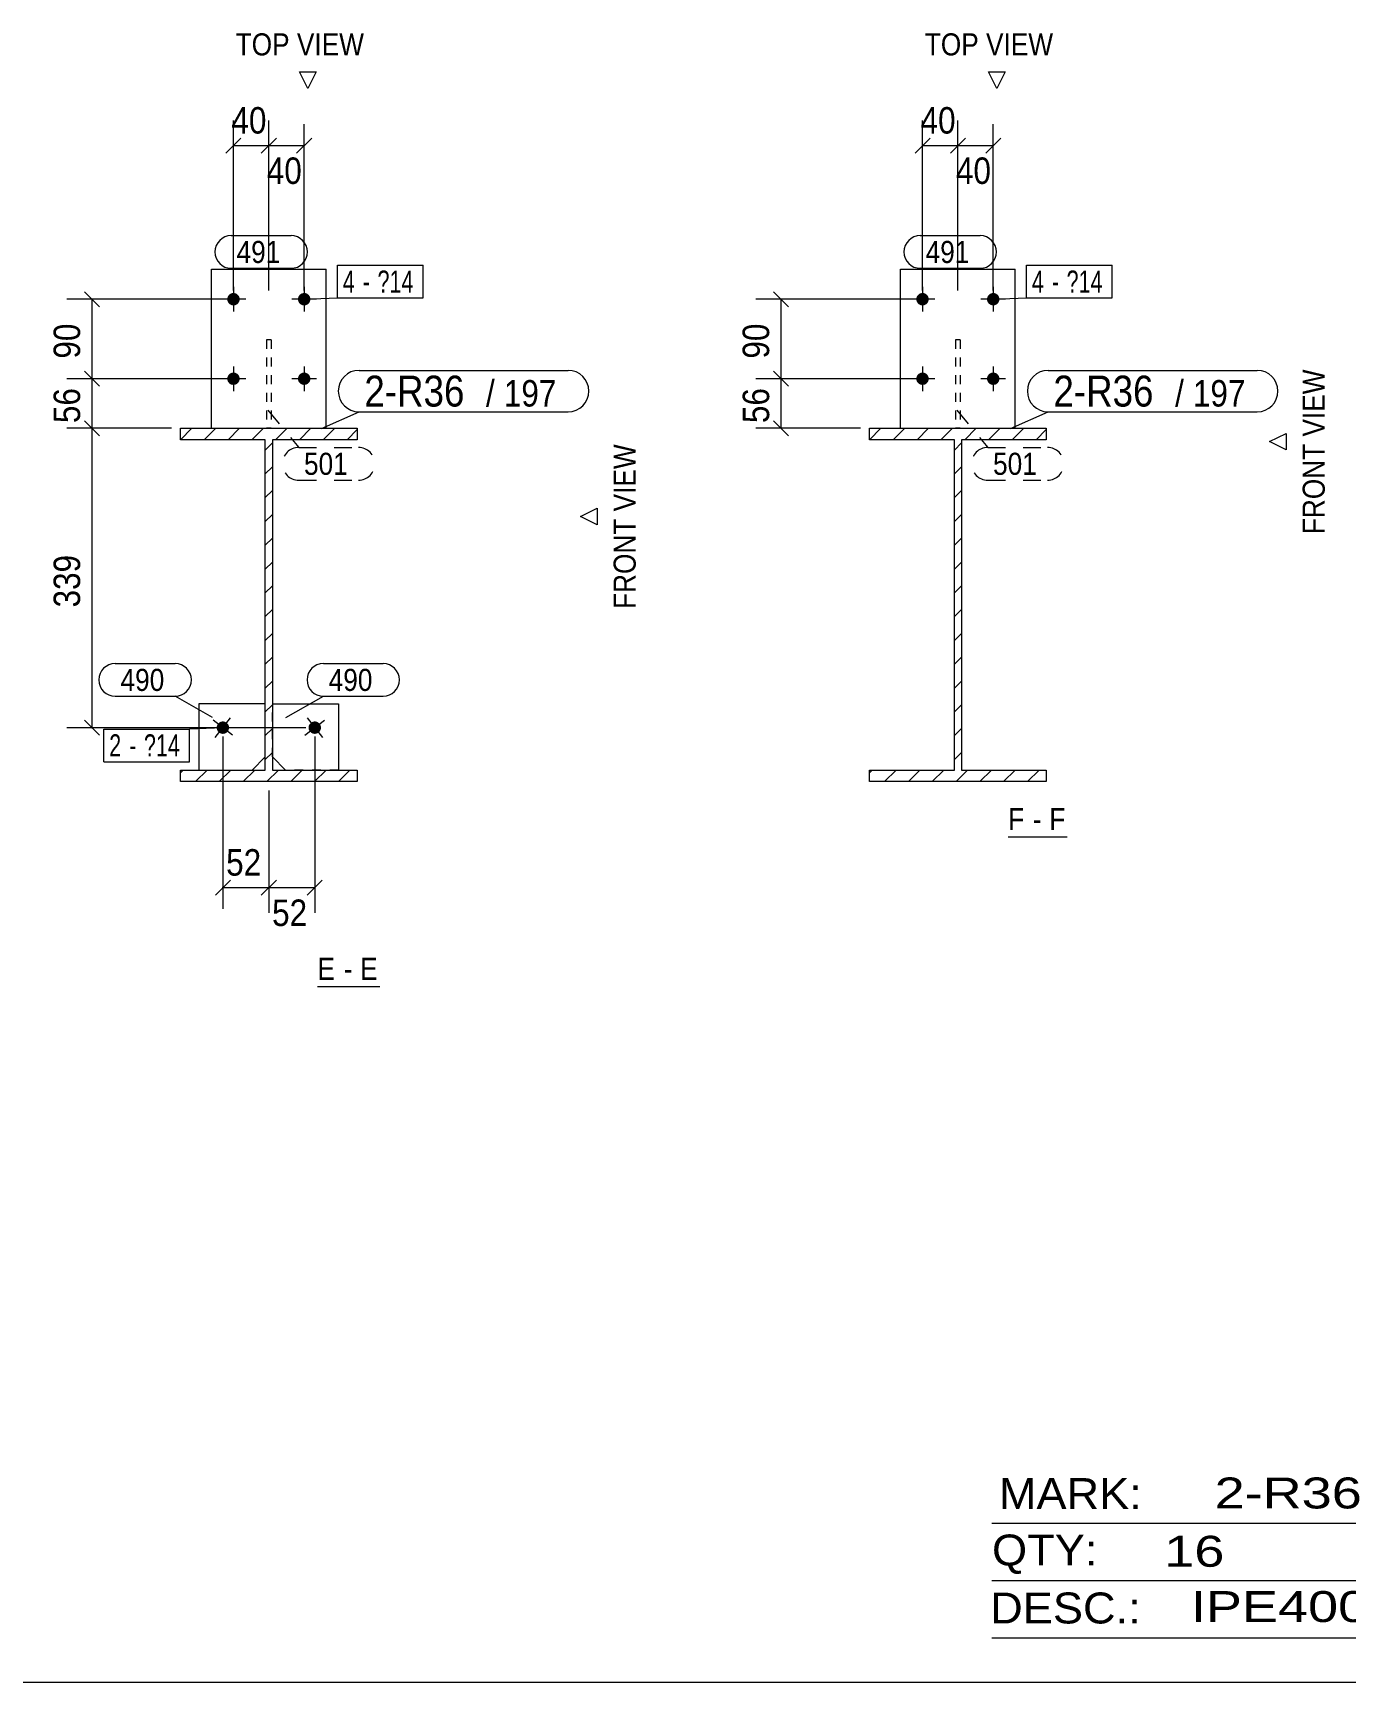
# Model space of a CAD drawing. Header units: millimetres. Extents: x 2 to 1174, y 1 to 825.
# Drawn here: x 283.5 to 432.1, y 5 to 191.7 of the extents above; entities that cross this region are included whole.
import ezdxf

# ---------------------------------------------------------------- set-up
doc = ezdxf.new("R2010")
doc.units = ezdxf.units.MM
for name, pattern in [('XKITLINE00', [0]), ('XKITLINE01', [4, 1, -1, 1, -1]), ('XKITLINE02', [4, 2, -2])]:
    doc.linetypes.add(name, pattern=pattern)
for name, color, linetype, lineweight in [('Bolt', 3, 'Continuous', 0), ('BoltMark', 7, 'Continuous', 0), ('Dimensions', 7, 'Continuous', 0), ('DrawingSheet', 5, 'Continuous', 0), ('OtherObjectType', 7, 'Continuous', 0), ('Part', 2, 'Continuous', 0), ('PartMark', 7, 'Continuous', 0)]:
    doc.layers.add(name, color=color, linetype=linetype, lineweight=lineweight)
doc.styles.add('ARIAL', font='ARIAL.TTF')
doc.styles.add('ARIAL_NARROW', font='ARIALN.TTF')

# ---------------------------------------------------------------- blocks, each defined once
blk = doc.blocks.new('*A2')
at = {"layer": 'Part', "color": 7, "linetype": 'XKITLINE00', "lineweight": 0}
for p, q in [((378.14, 145.63), (379.44, 146.93)), ((378.14, 145.63), (378.14, 145.63)), ((380.83, 145.63), (382.13, 146.93)), ((383.53, 145.63), (384.83, 146.93)), ((386.22, 145.63), (387.52, 146.93)), ((388.92, 145.63), (390.22, 146.93)), ((391.61, 145.63), (392.91, 146.93)), ((394.3, 145.63), (395.6, 146.93)), ((397, 145.63), (398.14, 146.77)), ((387.74, 144.46), (388.54, 145.26)), ((387.74, 141.76), (388.54, 142.56)), ((387.74, 139.07), (388.54, 139.87)), ((387.74, 136.37), (388.54, 137.17)), ((387.74, 133.68), (388.54, 134.48)), ((387.74, 130.98), (388.54, 131.78)), ((387.74, 128.29), (388.54, 129.09)), ((387.74, 125.6), (388.54, 126.4)), ((387.74, 122.9), (388.54, 123.7)), ((387.74, 120.21), (388.54, 121.01)), ((387.74, 117.51), (388.54, 118.31)), ((387.74, 114.82), (388.54, 115.62)), ((387.74, 112.13), (388.54, 112.93)), ((387.74, 109.43), (388.54, 110.23)), ((378.14, 107.91), (378.46, 108.23)), ((379.85, 106.93), (381.15, 108.23)), ((382.55, 106.93), (383.85, 108.23)), ((385.24, 106.93), (386.54, 108.23)), ((387.93, 106.93), (389.23, 108.23)), ((390.63, 106.93), (391.93, 108.23)), ((393.32, 106.93), (394.62, 108.23)), ((396.02, 106.93), (397.32, 108.23))]:
    blk.add_line(p, q, dxfattribs=at)
blk = doc.blocks.new('*A5')
at = {"layer": 'Part', "color": 7, "linetype": 'XKITLINE00', "lineweight": 0}
for p, q in [((300.18, 145.63), (301.48, 146.93)), ((300.18, 145.63), (300.18, 145.63)), ((302.87, 145.63), (304.17, 146.93)), ((305.57, 145.63), (306.87, 146.93)), ((308.26, 145.63), (309.56, 146.93)), ((310.95, 145.63), (312.25, 146.93)), ((313.65, 145.63), (314.95, 146.93)), ((316.34, 145.63), (317.64, 146.93)), ((319.04, 145.63), (320.18, 146.77)), ((309.78, 144.46), (310.58, 145.26)), ((309.78, 141.76), (310.58, 142.56)), ((309.78, 139.07), (310.58, 139.87)), ((309.78, 136.37), (310.58, 137.17)), ((309.78, 133.68), (310.58, 134.48)), ((309.78, 130.98), (310.58, 131.78)), ((309.78, 128.29), (310.58, 129.09)), ((309.78, 125.6), (310.58, 126.4)), ((309.78, 122.9), (310.58, 123.7)), ((309.78, 120.21), (310.58, 121.01)), ((309.78, 117.51), (310.58, 118.31)), ((309.78, 114.82), (310.58, 115.62)), ((309.78, 112.13), (310.58, 112.93)), ((309.78, 109.43), (310.58, 110.23)), ((300.18, 107.91), (300.5, 108.23)), ((301.89, 106.93), (303.19, 108.23)), ((304.58, 106.93), (305.88, 108.23)), ((307.28, 106.93), (308.58, 108.23)), ((309.97, 106.93), (311.27, 108.23)), ((312.67, 106.93), (313.97, 108.23)), ((315.36, 106.93), (316.66, 108.23)), ((318.05, 106.93), (319.35, 108.23))]:
    blk.add_line(p, q, dxfattribs=at)
blk = doc.blocks.new('*A155')
at = {"layer": 'Bolt'}
for points in [[(384.84, 161.5), (384.84, 161.46), (384.83, 161.43), (384.83, 161.4), (384.82, 161.36), (384.81, 161.33), (384.8, 161.3), (384.79, 161.26), (384.77, 161.23), (384.76, 161.2), (384.74, 161.17), (384.72, 161.14), (384.7, 161.11), (384.68, 161.09), (384.66, 161.06), (384.64, 161.04), (384.61, 161.01), (384.58, 160.99), (384.56, 160.97), (384.53, 160.95), (384.5, 160.93), (384.47, 160.91), (384.44, 160.9), (384.41, 160.88), (384.38, 160.87), (384.34, 160.86), (384.31, 160.85), (384.28, 160.85), (384.24, 160.84), (384.21, 160.83), (384.17, 160.83), (384.14, 160.83), (384.11, 160.83), (384.07, 160.83), (384.04, 160.84), (384, 160.85), (383.97, 160.85), (383.94, 160.86), (383.9, 160.87), (383.87, 160.88), (383.84, 160.9), (383.81, 160.91), (383.78, 160.93), (383.75, 160.95), (383.72, 160.97), (383.7, 160.99), (383.67, 161.01), (383.65, 161.04), (383.62, 161.06), (383.6, 161.09), (383.58, 161.11), (383.56, 161.14), (383.54, 161.17), (383.52, 161.2), (383.51, 161.23), (383.49, 161.26), (383.48, 161.3), (383.47, 161.33), (383.46, 161.36), (383.45, 161.4), (383.45, 161.43), (383.44, 161.46), (383.44, 161.5), (383.44, 161.53), (383.44, 161.57), (383.44, 161.6), (383.45, 161.63), (383.45, 161.67), (383.46, 161.7), (383.47, 161.73), (383.48, 161.77), (383.49, 161.8), (383.51, 161.83), (383.52, 161.86), (383.54, 161.89), (383.56, 161.92), (383.58, 161.95), (383.6, 161.98), (383.62, 162), (383.65, 162.03), (383.67, 162.05), (383.7, 162.07), (383.72, 162.09), (383.75, 162.11), (383.78, 162.13), (383.81, 162.15), (383.84, 162.16), (383.87, 162.18), (383.9, 162.19), (383.94, 162.2), (383.97, 162.21), (384, 162.22), (384.04, 162.22), (384.07, 162.23), (384.11, 162.23), (384.14, 162.23), (384.17, 162.23), (384.21, 162.23), (384.24, 162.22), (384.28, 162.22), (384.31, 162.21), (384.34, 162.2), (384.38, 162.19), (384.41, 162.18), (384.44, 162.16), (384.47, 162.15), (384.5, 162.13), (384.53, 162.11), (384.56, 162.09), (384.58, 162.07), (384.61, 162.05), (384.64, 162.03), (384.66, 162), (384.68, 161.98), (384.7, 161.95), (384.72, 161.92), (384.74, 161.89), (384.76, 161.86), (384.77, 161.83), (384.79, 161.8), (384.8, 161.77), (384.81, 161.73), (384.82, 161.7), (384.83, 161.67), (384.83, 161.63), (384.84, 161.6), (384.84, 161.57), (384.84, 161.53)], [(392.84, 161.5), (392.84, 161.46), (392.83, 161.43), (392.83, 161.4), (392.82, 161.36), (392.81, 161.33), (392.8, 161.3), (392.79, 161.26), (392.77, 161.23), (392.76, 161.2), (392.74, 161.17), (392.72, 161.14), (392.7, 161.11), (392.68, 161.09), (392.66, 161.06), (392.64, 161.04), (392.61, 161.01), (392.58, 160.99), (392.56, 160.97), (392.53, 160.95), (392.5, 160.93), (392.47, 160.91), (392.44, 160.9), (392.41, 160.88), (392.38, 160.87), (392.34, 160.86), (392.31, 160.85), (392.28, 160.85), (392.24, 160.84), (392.21, 160.83), (392.17, 160.83), (392.14, 160.83), (392.11, 160.83), (392.07, 160.83), (392.04, 160.84), (392, 160.85), (391.97, 160.85), (391.94, 160.86), (391.9, 160.87), (391.87, 160.88), (391.84, 160.9), (391.81, 160.91), (391.78, 160.93), (391.75, 160.95), (391.72, 160.97), (391.7, 160.99), (391.67, 161.01), (391.65, 161.04), (391.62, 161.06), (391.6, 161.09), (391.58, 161.11), (391.56, 161.14), (391.54, 161.17), (391.52, 161.2), (391.51, 161.23), (391.49, 161.26), (391.48, 161.3), (391.47, 161.33), (391.46, 161.36), (391.45, 161.4), (391.45, 161.43), (391.44, 161.46), (391.44, 161.5), (391.44, 161.53), (391.44, 161.57), (391.44, 161.6), (391.45, 161.63), (391.45, 161.67), (391.46, 161.7), (391.47, 161.73), (391.48, 161.77), (391.49, 161.8), (391.51, 161.83), (391.52, 161.86), (391.54, 161.89), (391.56, 161.92), (391.58, 161.95), (391.6, 161.98), (391.62, 162), (391.65, 162.03), (391.67, 162.05), (391.7, 162.07), (391.72, 162.09), (391.75, 162.11), (391.78, 162.13), (391.81, 162.15), (391.84, 162.16), (391.87, 162.18), (391.9, 162.19), (391.94, 162.2), (391.97, 162.21), (392, 162.22), (392.04, 162.22), (392.07, 162.23), (392.11, 162.23), (392.14, 162.23), (392.17, 162.23), (392.21, 162.23), (392.24, 162.22), (392.28, 162.22), (392.31, 162.21), (392.34, 162.2), (392.38, 162.19), (392.41, 162.18), (392.44, 162.16), (392.47, 162.15), (392.5, 162.13), (392.53, 162.11), (392.56, 162.09), (392.58, 162.07), (392.61, 162.05), (392.64, 162.03), (392.66, 162), (392.68, 161.98), (392.7, 161.95), (392.72, 161.92), (392.74, 161.89), (392.76, 161.86), (392.77, 161.83), (392.79, 161.8), (392.8, 161.77), (392.81, 161.73), (392.82, 161.7), (392.83, 161.67), (392.83, 161.63), (392.84, 161.6), (392.84, 161.57), (392.84, 161.53)], [(384.84, 152.5), (384.84, 152.46), (384.83, 152.43), (384.83, 152.4), (384.82, 152.36), (384.81, 152.33), (384.8, 152.3), (384.79, 152.26), (384.77, 152.23), (384.76, 152.2), (384.74, 152.17), (384.72, 152.14), (384.7, 152.11), (384.68, 152.09), (384.66, 152.06), (384.64, 152.04), (384.61, 152.01), (384.58, 151.99), (384.56, 151.97), (384.53, 151.95), (384.5, 151.93), (384.47, 151.91), (384.44, 151.9), (384.41, 151.88), (384.38, 151.87), (384.34, 151.86), (384.31, 151.85), (384.28, 151.85), (384.24, 151.84), (384.21, 151.83), (384.17, 151.83), (384.14, 151.83), (384.11, 151.83), (384.07, 151.83), (384.04, 151.84), (384, 151.85), (383.97, 151.85), (383.94, 151.86), (383.9, 151.87), (383.87, 151.88), (383.84, 151.9), (383.81, 151.91), (383.78, 151.93), (383.75, 151.95), (383.72, 151.97), (383.7, 151.99), (383.67, 152.01), (383.65, 152.04), (383.62, 152.06), (383.6, 152.09), (383.58, 152.11), (383.56, 152.14), (383.54, 152.17), (383.52, 152.2), (383.51, 152.23), (383.49, 152.26), (383.48, 152.3), (383.47, 152.33), (383.46, 152.36), (383.45, 152.4), (383.45, 152.43), (383.44, 152.46), (383.44, 152.5), (383.44, 152.53), (383.44, 152.57), (383.44, 152.6), (383.45, 152.63), (383.45, 152.67), (383.46, 152.7), (383.47, 152.73), (383.48, 152.77), (383.49, 152.8), (383.51, 152.83), (383.52, 152.86), (383.54, 152.89), (383.56, 152.92), (383.58, 152.95), (383.6, 152.98), (383.62, 153), (383.65, 153.03), (383.67, 153.05), (383.7, 153.07), (383.72, 153.09), (383.75, 153.11), (383.78, 153.13), (383.81, 153.15), (383.84, 153.16), (383.87, 153.18), (383.9, 153.19), (383.94, 153.2), (383.97, 153.21), (384, 153.22), (384.04, 153.22), (384.07, 153.23), (384.11, 153.23), (384.14, 153.23), (384.17, 153.23), (384.21, 153.23), (384.24, 153.22), (384.28, 153.22), (384.31, 153.21), (384.34, 153.2), (384.38, 153.19), (384.41, 153.18), (384.44, 153.16), (384.47, 153.15), (384.5, 153.13), (384.53, 153.11), (384.56, 153.09), (384.58, 153.07), (384.61, 153.05), (384.64, 153.03), (384.66, 153), (384.68, 152.98), (384.7, 152.95), (384.72, 152.92), (384.74, 152.89), (384.76, 152.86), (384.77, 152.83), (384.79, 152.8), (384.8, 152.77), (384.81, 152.73), (384.82, 152.7), (384.83, 152.67), (384.83, 152.63), (384.84, 152.6), (384.84, 152.57), (384.84, 152.53)], [(392.84, 152.5), (392.84, 152.46), (392.83, 152.43), (392.83, 152.4), (392.82, 152.36), (392.81, 152.33), (392.8, 152.3), (392.79, 152.26), (392.77, 152.23), (392.76, 152.2), (392.74, 152.17), (392.72, 152.14), (392.7, 152.11), (392.68, 152.09), (392.66, 152.06), (392.64, 152.04), (392.61, 152.01), (392.58, 151.99), (392.56, 151.97), (392.53, 151.95), (392.5, 151.93), (392.47, 151.91), (392.44, 151.9), (392.41, 151.88), (392.38, 151.87), (392.34, 151.86), (392.31, 151.85), (392.28, 151.85), (392.24, 151.84), (392.21, 151.83), (392.17, 151.83), (392.14, 151.83), (392.11, 151.83), (392.07, 151.83), (392.04, 151.84), (392, 151.85), (391.97, 151.85), (391.94, 151.86), (391.9, 151.87), (391.87, 151.88), (391.84, 151.9), (391.81, 151.91), (391.78, 151.93), (391.75, 151.95), (391.72, 151.97), (391.7, 151.99), (391.67, 152.01), (391.65, 152.04), (391.62, 152.06), (391.6, 152.09), (391.58, 152.11), (391.56, 152.14), (391.54, 152.17), (391.52, 152.2), (391.51, 152.23), (391.49, 152.26), (391.48, 152.3), (391.47, 152.33), (391.46, 152.36), (391.45, 152.4), (391.45, 152.43), (391.44, 152.46), (391.44, 152.5), (391.44, 152.53), (391.44, 152.57), (391.44, 152.6), (391.45, 152.63), (391.45, 152.67), (391.46, 152.7), (391.47, 152.73), (391.48, 152.77), (391.49, 152.8), (391.51, 152.83), (391.52, 152.86), (391.54, 152.89), (391.56, 152.92), (391.58, 152.95), (391.6, 152.98), (391.62, 153), (391.65, 153.03), (391.67, 153.05), (391.7, 153.07), (391.72, 153.09), (391.75, 153.11), (391.78, 153.13), (391.81, 153.15), (391.84, 153.16), (391.87, 153.18), (391.9, 153.19), (391.94, 153.2), (391.97, 153.21), (392, 153.22), (392.04, 153.22), (392.07, 153.23), (392.11, 153.23), (392.14, 153.23), (392.17, 153.23), (392.21, 153.23), (392.24, 153.22), (392.28, 153.22), (392.31, 153.21), (392.34, 153.2), (392.38, 153.19), (392.41, 153.18), (392.44, 153.16), (392.47, 153.15), (392.5, 153.13), (392.53, 153.11), (392.56, 153.09), (392.58, 153.07), (392.61, 153.05), (392.64, 153.03), (392.66, 153), (392.68, 152.98), (392.7, 152.95), (392.72, 152.92), (392.74, 152.89), (392.76, 152.86), (392.77, 152.83), (392.79, 152.8), (392.8, 152.77), (392.81, 152.73), (392.82, 152.7), (392.83, 152.67), (392.83, 152.63), (392.84, 152.6), (392.84, 152.57), (392.84, 152.53)]]:
    blk.add_hatch(color=3, dxfattribs=at).paths.add_polyline_path(points, flags=17)
at = {"layer": 'Bolt', "color": 3, "linetype": 'XKITLINE00', "lineweight": 0}
for p, q in [((384.14, 162.93), (384.14, 160.13)), ((392.14, 162.93), (392.14, 160.13)), ((385.54, 161.53), (382.74, 161.53)), ((393.54, 161.53), (390.74, 161.53)), ((384.14, 153.93), (384.14, 151.13)), ((392.14, 153.93), (392.14, 151.13)), ((385.54, 152.53), (382.74, 152.53)), ((393.54, 152.53), (390.74, 152.53))]:
    blk.add_line(p, q, dxfattribs=at)
blk = doc.blocks.new('*A156')
at = {"layer": 'Part', "color": 2, "linetype": 'XKITLINE00', "lineweight": 0}
for p, q in [((378.14, 145.63), (378.14, 146.93)), ((378.14, 146.93), (398.14, 146.93)), ((387.74, 145.63), (378.14, 145.63)), ((387.74, 108.23), (387.74, 145.63)), ((398.14, 145.63), (388.54, 145.63)), ((388.54, 145.63), (388.54, 108.23)), ((398.14, 146.93), (398.14, 145.63)), ((378.14, 106.93), (378.14, 108.23)), ((378.14, 108.23), (387.74, 108.23)), ((398.14, 106.93), (378.14, 106.93)), ((388.54, 108.23), (398.14, 108.23)), ((398.14, 108.23), (398.14, 106.93))]:
    blk.add_line(p, q, dxfattribs=at)
blk = doc.blocks.new('*A157')
at = {"layer": 'Part', "color": 7, "linetype": 'XKITLINE01', "lineweight": 0}
for p, q in [((388.39, 156.93), (387.89, 156.93)), ((387.89, 156.93), (387.89, 146.93)), ((388.39, 156.93), (388.39, 146.93)), ((388.39, 146.93), (387.89, 146.93))]:
    blk.add_line(p, q, dxfattribs=at)
blk = doc.blocks.new('*A158')
at = {"layer": 'Part', "color": 2, "linetype": 'XKITLINE00', "lineweight": 0}
for p, q in [((381.64, 146.93), (381.64, 164.93)), ((381.64, 164.93), (394.64, 164.93)), ((394.64, 146.93), (394.64, 164.93))]:
    blk.add_line(p, q, dxfattribs=at)
at = {"layer": 'Part', "color": 7, "linetype": 'XKITLINE01', "lineweight": 0}
blk.add_line((381.64, 146.93), (394.64, 146.93), dxfattribs=at)
blk = doc.blocks.new('*A168')
at = {"layer": 'Bolt'}
blk.add_hatch(color=3, dxfattribs=at).paths.add_polyline_path([(304.52, 112.5), (304.5, 112.52), (304.47, 112.55), (304.45, 112.57), (304.43, 112.6), (304.41, 112.63), (304.39, 112.66), (304.37, 112.69), (304.35, 112.72), (304.34, 112.75), (304.33, 112.78), (304.31, 112.81), (304.3, 112.84), (304.3, 112.88), (304.29, 112.91), (304.28, 112.94), (304.28, 112.98), (304.28, 113.01), (304.28, 113.05), (304.28, 113.08), (304.28, 113.12), (304.29, 113.15), (304.3, 113.18), (304.3, 113.22), (304.31, 113.25), (304.33, 113.28), (304.34, 113.31), (304.35, 113.35), (304.37, 113.38), (304.39, 113.41), (304.41, 113.43), (304.43, 113.46), (304.45, 113.49), (304.47, 113.51), (304.5, 113.54), (304.52, 113.56), (304.55, 113.58), (304.57, 113.6), (304.6, 113.62), (304.63, 113.64), (304.66, 113.66), (304.69, 113.67), (304.73, 113.68), (304.76, 113.7), (304.79, 113.71), (304.82, 113.71), (304.86, 113.72), (304.89, 113.73), (304.93, 113.73), (304.96, 113.73), (304.99, 113.73), (305.03, 113.73), (305.06, 113.73), (305.1, 113.72), (305.13, 113.71), (305.16, 113.71), (305.2, 113.7), (305.23, 113.69), (305.26, 113.67), (305.29, 113.66), (305.32, 113.64), (305.35, 113.62), (305.38, 113.6), (305.41, 113.58), (305.43, 113.56), (305.46, 113.54), (305.48, 113.52), (305.51, 113.49), (305.53, 113.46), (305.55, 113.44), (305.57, 113.41), (305.59, 113.38), (305.6, 113.35), (305.62, 113.32), (305.63, 113.28), (305.64, 113.25), (305.65, 113.22), (305.66, 113.19), (305.67, 113.15), (305.67, 113.12), (305.68, 113.08), (305.68, 113.05), (305.68, 113.02), (305.68, 112.98), (305.67, 112.95), (305.67, 112.91), (305.66, 112.88), (305.65, 112.85), (305.64, 112.81), (305.63, 112.78), (305.62, 112.75), (305.6, 112.72), (305.59, 112.69), (305.57, 112.66), (305.55, 112.63), (305.53, 112.6), (305.51, 112.58), (305.49, 112.55), (305.46, 112.53), (305.44, 112.5), (305.41, 112.48), (305.38, 112.46), (305.35, 112.44), (305.32, 112.42), (305.29, 112.41), (305.26, 112.39), (305.23, 112.38), (305.2, 112.37), (305.17, 112.36), (305.13, 112.35), (305.1, 112.34), (305.07, 112.34), (305.03, 112.33), (305, 112.33), (304.96, 112.33), (304.93, 112.33), (304.89, 112.34), (304.86, 112.34), (304.83, 112.35), (304.79, 112.36), (304.76, 112.37), (304.73, 112.38), (304.7, 112.39), (304.67, 112.41), (304.63, 112.42), (304.61, 112.44), (304.58, 112.46), (304.55, 112.48)], flags=17)
at = {"layer": 'Bolt', "color": 3, "linetype": 'XKITLINE00', "lineweight": 0}
for p, q in [((306.08, 112.17), (303.87, 113.89)), ((304.12, 111.93), (305.84, 114.14))]:
    blk.add_line(p, q, dxfattribs=at)
blk = doc.blocks.new('*A169')
at = {"layer": 'Bolt'}
for points in [[(306.88, 161.5), (306.88, 161.46), (306.87, 161.43), (306.87, 161.4), (306.86, 161.36), (306.85, 161.33), (306.84, 161.3), (306.83, 161.26), (306.81, 161.23), (306.8, 161.2), (306.78, 161.17), (306.76, 161.14), (306.74, 161.11), (306.72, 161.09), (306.7, 161.06), (306.67, 161.04), (306.65, 161.01), (306.62, 160.99), (306.6, 160.97), (306.57, 160.95), (306.54, 160.93), (306.51, 160.91), (306.48, 160.9), (306.45, 160.88), (306.41, 160.87), (306.38, 160.86), (306.35, 160.85), (306.32, 160.85), (306.28, 160.84), (306.25, 160.83), (306.21, 160.83), (306.18, 160.83), (306.14, 160.83), (306.11, 160.83), (306.08, 160.84), (306.04, 160.85), (306.01, 160.85), (305.98, 160.86), (305.94, 160.87), (305.91, 160.88), (305.88, 160.9), (305.85, 160.91), (305.82, 160.93), (305.79, 160.95), (305.76, 160.97), (305.73, 160.99), (305.71, 161.01), (305.68, 161.04), (305.66, 161.06), (305.64, 161.09), (305.62, 161.11), (305.6, 161.14), (305.58, 161.17), (305.56, 161.2), (305.55, 161.23), (305.53, 161.26), (305.52, 161.3), (305.51, 161.33), (305.5, 161.36), (305.49, 161.4), (305.49, 161.43), (305.48, 161.46), (305.48, 161.5), (305.48, 161.53), (305.48, 161.57), (305.48, 161.6), (305.49, 161.63), (305.49, 161.67), (305.5, 161.7), (305.51, 161.73), (305.52, 161.77), (305.53, 161.8), (305.55, 161.83), (305.56, 161.86), (305.58, 161.89), (305.6, 161.92), (305.62, 161.95), (305.64, 161.98), (305.66, 162), (305.68, 162.03), (305.71, 162.05), (305.73, 162.07), (305.76, 162.09), (305.79, 162.11), (305.82, 162.13), (305.85, 162.15), (305.88, 162.16), (305.91, 162.18), (305.94, 162.19), (305.98, 162.2), (306.01, 162.21), (306.04, 162.22), (306.08, 162.22), (306.11, 162.23), (306.14, 162.23), (306.18, 162.23), (306.21, 162.23), (306.25, 162.23), (306.28, 162.22), (306.32, 162.22), (306.35, 162.21), (306.38, 162.2), (306.41, 162.19), (306.45, 162.18), (306.48, 162.16), (306.51, 162.15), (306.54, 162.13), (306.57, 162.11), (306.6, 162.09), (306.62, 162.07), (306.65, 162.05), (306.67, 162.03), (306.7, 162), (306.72, 161.98), (306.74, 161.95), (306.76, 161.92), (306.78, 161.89), (306.8, 161.86), (306.81, 161.83), (306.83, 161.8), (306.84, 161.77), (306.85, 161.73), (306.86, 161.7), (306.87, 161.67), (306.87, 161.63), (306.88, 161.6), (306.88, 161.57), (306.88, 161.53)], [(314.88, 161.5), (314.88, 161.46), (314.87, 161.43), (314.87, 161.4), (314.86, 161.36), (314.85, 161.33), (314.84, 161.3), (314.83, 161.26), (314.81, 161.23), (314.8, 161.2), (314.78, 161.17), (314.76, 161.14), (314.74, 161.11), (314.72, 161.09), (314.7, 161.06), (314.67, 161.04), (314.65, 161.01), (314.62, 160.99), (314.6, 160.97), (314.57, 160.95), (314.54, 160.93), (314.51, 160.91), (314.48, 160.9), (314.45, 160.88), (314.41, 160.87), (314.38, 160.86), (314.35, 160.85), (314.32, 160.85), (314.28, 160.84), (314.25, 160.83), (314.21, 160.83), (314.18, 160.83), (314.14, 160.83), (314.11, 160.83), (314.08, 160.84), (314.04, 160.85), (314.01, 160.85), (313.98, 160.86), (313.94, 160.87), (313.91, 160.88), (313.88, 160.9), (313.85, 160.91), (313.82, 160.93), (313.79, 160.95), (313.76, 160.97), (313.73, 160.99), (313.71, 161.01), (313.68, 161.04), (313.66, 161.06), (313.64, 161.09), (313.62, 161.11), (313.6, 161.14), (313.58, 161.17), (313.56, 161.2), (313.55, 161.23), (313.53, 161.26), (313.52, 161.3), (313.51, 161.33), (313.5, 161.36), (313.49, 161.4), (313.49, 161.43), (313.48, 161.46), (313.48, 161.5), (313.48, 161.53), (313.48, 161.57), (313.48, 161.6), (313.49, 161.63), (313.49, 161.67), (313.5, 161.7), (313.51, 161.73), (313.52, 161.77), (313.53, 161.8), (313.55, 161.83), (313.56, 161.86), (313.58, 161.89), (313.6, 161.92), (313.62, 161.95), (313.64, 161.98), (313.66, 162), (313.68, 162.03), (313.71, 162.05), (313.73, 162.07), (313.76, 162.09), (313.79, 162.11), (313.82, 162.13), (313.85, 162.15), (313.88, 162.16), (313.91, 162.18), (313.94, 162.19), (313.98, 162.2), (314.01, 162.21), (314.04, 162.22), (314.08, 162.22), (314.11, 162.23), (314.14, 162.23), (314.18, 162.23), (314.21, 162.23), (314.25, 162.23), (314.28, 162.22), (314.32, 162.22), (314.35, 162.21), (314.38, 162.2), (314.41, 162.19), (314.45, 162.18), (314.48, 162.16), (314.51, 162.15), (314.54, 162.13), (314.57, 162.11), (314.6, 162.09), (314.62, 162.07), (314.65, 162.05), (314.67, 162.03), (314.7, 162), (314.72, 161.98), (314.74, 161.95), (314.76, 161.92), (314.78, 161.89), (314.8, 161.86), (314.81, 161.83), (314.83, 161.8), (314.84, 161.77), (314.85, 161.73), (314.86, 161.7), (314.87, 161.67), (314.87, 161.63), (314.88, 161.6), (314.88, 161.57), (314.88, 161.53)], [(306.88, 152.5), (306.88, 152.46), (306.87, 152.43), (306.87, 152.4), (306.86, 152.36), (306.85, 152.33), (306.84, 152.3), (306.83, 152.26), (306.81, 152.23), (306.8, 152.2), (306.78, 152.17), (306.76, 152.14), (306.74, 152.11), (306.72, 152.09), (306.7, 152.06), (306.67, 152.04), (306.65, 152.01), (306.62, 151.99), (306.6, 151.97), (306.57, 151.95), (306.54, 151.93), (306.51, 151.91), (306.48, 151.9), (306.45, 151.88), (306.41, 151.87), (306.38, 151.86), (306.35, 151.85), (306.32, 151.85), (306.28, 151.84), (306.25, 151.83), (306.21, 151.83), (306.18, 151.83), (306.14, 151.83), (306.11, 151.83), (306.08, 151.84), (306.04, 151.85), (306.01, 151.85), (305.98, 151.86), (305.94, 151.87), (305.91, 151.88), (305.88, 151.9), (305.85, 151.91), (305.82, 151.93), (305.79, 151.95), (305.76, 151.97), (305.73, 151.99), (305.71, 152.01), (305.68, 152.04), (305.66, 152.06), (305.64, 152.09), (305.62, 152.11), (305.6, 152.14), (305.58, 152.17), (305.56, 152.2), (305.55, 152.23), (305.53, 152.26), (305.52, 152.3), (305.51, 152.33), (305.5, 152.36), (305.49, 152.4), (305.49, 152.43), (305.48, 152.46), (305.48, 152.5), (305.48, 152.53), (305.48, 152.57), (305.48, 152.6), (305.49, 152.63), (305.49, 152.67), (305.5, 152.7), (305.51, 152.73), (305.52, 152.77), (305.53, 152.8), (305.55, 152.83), (305.56, 152.86), (305.58, 152.89), (305.6, 152.92), (305.62, 152.95), (305.64, 152.98), (305.66, 153), (305.68, 153.03), (305.71, 153.05), (305.73, 153.07), (305.76, 153.09), (305.79, 153.11), (305.82, 153.13), (305.85, 153.15), (305.88, 153.16), (305.91, 153.18), (305.94, 153.19), (305.98, 153.2), (306.01, 153.21), (306.04, 153.22), (306.08, 153.22), (306.11, 153.23), (306.14, 153.23), (306.18, 153.23), (306.21, 153.23), (306.25, 153.23), (306.28, 153.22), (306.32, 153.22), (306.35, 153.21), (306.38, 153.2), (306.41, 153.19), (306.45, 153.18), (306.48, 153.16), (306.51, 153.15), (306.54, 153.13), (306.57, 153.11), (306.6, 153.09), (306.62, 153.07), (306.65, 153.05), (306.67, 153.03), (306.7, 153), (306.72, 152.98), (306.74, 152.95), (306.76, 152.92), (306.78, 152.89), (306.8, 152.86), (306.81, 152.83), (306.83, 152.8), (306.84, 152.77), (306.85, 152.73), (306.86, 152.7), (306.87, 152.67), (306.87, 152.63), (306.88, 152.6), (306.88, 152.57), (306.88, 152.53)], [(314.88, 152.5), (314.88, 152.46), (314.87, 152.43), (314.87, 152.4), (314.86, 152.36), (314.85, 152.33), (314.84, 152.3), (314.83, 152.26), (314.81, 152.23), (314.8, 152.2), (314.78, 152.17), (314.76, 152.14), (314.74, 152.11), (314.72, 152.09), (314.7, 152.06), (314.67, 152.04), (314.65, 152.01), (314.62, 151.99), (314.6, 151.97), (314.57, 151.95), (314.54, 151.93), (314.51, 151.91), (314.48, 151.9), (314.45, 151.88), (314.41, 151.87), (314.38, 151.86), (314.35, 151.85), (314.32, 151.85), (314.28, 151.84), (314.25, 151.83), (314.21, 151.83), (314.18, 151.83), (314.14, 151.83), (314.11, 151.83), (314.08, 151.84), (314.04, 151.85), (314.01, 151.85), (313.98, 151.86), (313.94, 151.87), (313.91, 151.88), (313.88, 151.9), (313.85, 151.91), (313.82, 151.93), (313.79, 151.95), (313.76, 151.97), (313.73, 151.99), (313.71, 152.01), (313.68, 152.04), (313.66, 152.06), (313.64, 152.09), (313.62, 152.11), (313.6, 152.14), (313.58, 152.17), (313.56, 152.2), (313.55, 152.23), (313.53, 152.26), (313.52, 152.3), (313.51, 152.33), (313.5, 152.36), (313.49, 152.4), (313.49, 152.43), (313.48, 152.46), (313.48, 152.5), (313.48, 152.53), (313.48, 152.57), (313.48, 152.6), (313.49, 152.63), (313.49, 152.67), (313.5, 152.7), (313.51, 152.73), (313.52, 152.77), (313.53, 152.8), (313.55, 152.83), (313.56, 152.86), (313.58, 152.89), (313.6, 152.92), (313.62, 152.95), (313.64, 152.98), (313.66, 153), (313.68, 153.03), (313.71, 153.05), (313.73, 153.07), (313.76, 153.09), (313.79, 153.11), (313.82, 153.13), (313.85, 153.15), (313.88, 153.16), (313.91, 153.18), (313.94, 153.19), (313.98, 153.2), (314.01, 153.21), (314.04, 153.22), (314.08, 153.22), (314.11, 153.23), (314.14, 153.23), (314.18, 153.23), (314.21, 153.23), (314.25, 153.23), (314.28, 153.22), (314.32, 153.22), (314.35, 153.21), (314.38, 153.2), (314.41, 153.19), (314.45, 153.18), (314.48, 153.16), (314.51, 153.15), (314.54, 153.13), (314.57, 153.11), (314.6, 153.09), (314.62, 153.07), (314.65, 153.05), (314.67, 153.03), (314.7, 153), (314.72, 152.98), (314.74, 152.95), (314.76, 152.92), (314.78, 152.89), (314.8, 152.86), (314.81, 152.83), (314.83, 152.8), (314.84, 152.77), (314.85, 152.73), (314.86, 152.7), (314.87, 152.67), (314.87, 152.63), (314.88, 152.6), (314.88, 152.57), (314.88, 152.53)]]:
    blk.add_hatch(color=3, dxfattribs=at).paths.add_polyline_path(points, flags=17)
at = {"layer": 'Bolt', "color": 3, "linetype": 'XKITLINE00', "lineweight": 0}
for p, q in [((306.18, 162.93), (306.18, 160.13)), ((314.18, 162.93), (314.18, 160.13)), ((307.58, 161.53), (304.78, 161.53)), ((315.58, 161.53), (312.78, 161.53)), ((306.18, 153.93), (306.18, 151.13)), ((314.18, 153.93), (314.18, 151.13)), ((307.58, 152.53), (304.78, 152.53)), ((315.58, 152.53), (312.78, 152.53))]:
    blk.add_line(p, q, dxfattribs=at)
blk = doc.blocks.new('*A170')
at = {"layer": 'Bolt'}
blk.add_hatch(color=3, dxfattribs=at).paths.add_polyline_path([(314.98, 113.6), (315.01, 113.62), (315.03, 113.64), (315.07, 113.66), (315.1, 113.67), (315.13, 113.69), (315.16, 113.7), (315.19, 113.71), (315.23, 113.71), (315.26, 113.72), (315.29, 113.73), (315.33, 113.73), (315.36, 113.73), (315.4, 113.73), (315.43, 113.73), (315.47, 113.73), (315.5, 113.72), (315.53, 113.71), (315.57, 113.71), (315.6, 113.7), (315.63, 113.68), (315.66, 113.67), (315.69, 113.66), (315.72, 113.64), (315.75, 113.62), (315.78, 113.6), (315.81, 113.58), (315.84, 113.56), (315.86, 113.54), (315.89, 113.51), (315.91, 113.49), (315.93, 113.46), (315.95, 113.43), (315.97, 113.41), (315.99, 113.38), (316, 113.35), (316.02, 113.31), (316.03, 113.28), (316.04, 113.25), (316.05, 113.22), (316.06, 113.18), (316.07, 113.15), (316.07, 113.12), (316.08, 113.08), (316.08, 113.05), (316.08, 113.01), (316.08, 112.98), (316.07, 112.94), (316.07, 112.91), (316.06, 112.88), (316.05, 112.84), (316.04, 112.81), (316.03, 112.78), (316.02, 112.75), (316, 112.72), (315.99, 112.69), (315.97, 112.66), (315.95, 112.63), (315.93, 112.6), (315.91, 112.57), (315.88, 112.55), (315.86, 112.52), (315.83, 112.5), (315.81, 112.48), (315.78, 112.46), (315.75, 112.44), (315.72, 112.42), (315.69, 112.41), (315.66, 112.39), (315.63, 112.38), (315.6, 112.37), (315.56, 112.36), (315.53, 112.35), (315.5, 112.34), (315.46, 112.34), (315.43, 112.33), (315.39, 112.33), (315.36, 112.33), (315.33, 112.33), (315.29, 112.34), (315.26, 112.34), (315.22, 112.35), (315.19, 112.36), (315.16, 112.37), (315.13, 112.38), (315.09, 112.39), (315.06, 112.41), (315.03, 112.42), (315, 112.44), (314.97, 112.46), (314.95, 112.48), (314.92, 112.5), (314.9, 112.53), (314.87, 112.55), (314.85, 112.58), (314.83, 112.6), (314.81, 112.63), (314.79, 112.66), (314.77, 112.69), (314.75, 112.72), (314.74, 112.75), (314.73, 112.78), (314.71, 112.81), (314.7, 112.85), (314.7, 112.88), (314.69, 112.91), (314.68, 112.95), (314.68, 112.98), (314.68, 113.02), (314.68, 113.05), (314.68, 113.08), (314.68, 113.12), (314.69, 113.15), (314.7, 113.19), (314.7, 113.22), (314.71, 113.25), (314.73, 113.28), (314.74, 113.32), (314.75, 113.35), (314.77, 113.38), (314.79, 113.41), (314.81, 113.44), (314.83, 113.46), (314.85, 113.49), (314.87, 113.52), (314.9, 113.54), (314.92, 113.56), (314.95, 113.58)], flags=17)
at = {"layer": 'Bolt', "color": 3, "linetype": 'XKITLINE00', "lineweight": 0}
for p, q in [((314.27, 112.17), (316.48, 113.89)), ((314.52, 114.14), (316.24, 111.93))]:
    blk.add_line(p, q, dxfattribs=at)
blk = doc.blocks.new('*A171')
at = {"layer": 'Part', "color": 2, "linetype": 'XKITLINE00', "lineweight": 0}
for p, q in [((300.18, 145.63), (300.18, 146.93)), ((300.18, 146.93), (320.18, 146.93)), ((309.78, 145.63), (300.18, 145.63)), ((309.78, 108.23), (309.78, 145.63)), ((320.18, 145.63), (310.58, 145.63)), ((310.58, 145.63), (310.58, 108.23)), ((320.18, 146.93), (320.18, 145.63)), ((300.18, 106.93), (300.18, 108.23)), ((300.18, 108.23), (309.78, 108.23)), ((320.18, 106.93), (300.18, 106.93)), ((310.58, 108.23), (320.18, 108.23)), ((320.18, 108.23), (320.18, 106.93))]:
    blk.add_line(p, q, dxfattribs=at)
blk = doc.blocks.new('*A172')
at = {"layer": 'Part', "color": 7, "linetype": 'XKITLINE01', "lineweight": 0}
for p, q in [((310.43, 156.93), (309.93, 156.93)), ((309.93, 156.93), (309.93, 146.93)), ((310.43, 156.93), (310.43, 146.93)), ((310.43, 146.93), (309.93, 146.93))]:
    blk.add_line(p, q, dxfattribs=at)
blk = doc.blocks.new('*A173')
at = {"layer": 'Part', "color": 2, "linetype": 'XKITLINE00', "lineweight": 0}
for p, q in [((309.78, 115.73), (302.28, 115.73)), ((302.28, 115.73), (302.28, 108.23)), ((308.28, 108.23), (309.78, 109.73))]:
    blk.add_line(p, q, dxfattribs=at)
at = {"layer": 'Part', "color": 7, "linetype": 'XKITLINE01', "lineweight": 0}
for p, q in [((309.78, 109.73), (309.78, 115.73)), ((302.28, 108.23), (308.28, 108.23))]:
    blk.add_line(p, q, dxfattribs=at)
blk = doc.blocks.new('*A174')
at = {"layer": 'Part', "color": 2, "linetype": 'XKITLINE00', "lineweight": 0}
for p, q in [((303.68, 146.93), (303.68, 164.93)), ((303.68, 164.93), (316.68, 164.93)), ((316.68, 146.93), (316.68, 164.93))]:
    blk.add_line(p, q, dxfattribs=at)
at = {"layer": 'Part', "color": 7, "linetype": 'XKITLINE01', "lineweight": 0}
blk.add_line((303.68, 146.93), (316.68, 146.93), dxfattribs=at)
blk = doc.blocks.new('*A175')
at = {"layer": 'Part', "color": 2, "linetype": 'XKITLINE00', "lineweight": 0}
for p, q in [((310.58, 115.73), (318.08, 115.73)), ((318.08, 115.73), (318.08, 108.23)), ((312.08, 108.23), (310.58, 109.73))]:
    blk.add_line(p, q, dxfattribs=at)
at = {"layer": 'Part', "color": 7, "linetype": 'XKITLINE01', "lineweight": 0}
for p, q in [((310.58, 109.73), (310.58, 115.73)), ((318.08, 108.23), (312.08, 108.23))]:
    blk.add_line(p, q, dxfattribs=at)
blk = doc.blocks.new('*A213')
at = {"layer": 'DrawingSheet', "color": 5, "linetype": 'XKITLINE00', "lineweight": 0}
blk.add_line((5, 5), (1174, 5), dxfattribs=at)
blk = doc.blocks.new('*A217')
at = {"layer": 'OtherObjectType', "color": 6, "linetype": 'XKITLINE00', "lineweight": 0}
for p, q in [((392, 23), (442, 23)), ((392, 16.5), (442, 16.5)), ((392, 10), (442, 10))]:
    blk.add_line(p, q, dxfattribs=at)
at = {"layer": 'OtherObjectType', "color": 6, "style": 'ARIAL_NARROW'}
for s, width, p in [('MARK:', 1.275, (392.77, 24.58)), ('2-R36', 1.525501, (417.19, 24.65)), ('QTY:', 1.275, (392, 18.19)), ('16', 1.525501, (411.49, 18.05)), ('DESC.:', 1.275, (391.79, 11.63)), ('IPE400-J', 1.525501, (414.5, 11.79))]:
    blk.add_text(s, height=3.5, dxfattribs=dict(at, width=width)).set_placement(p)
blk = doc.blocks.new('*A360')
at = {"layer": 'Dimensions', "color": 7, "linetype": 'XKITLINE00', "lineweight": 0}
for p, q in [((367.29, 153.38), (368.99, 151.68)), ((383.14, 152.53), (365.29, 152.53)), ((368.14, 146.93), (368.14, 152.53)), ((367.29, 147.78), (368.99, 146.08)), ((377.14, 146.93), (365.29, 146.93))]:
    blk.add_line(p, q, dxfattribs=at)
at = {"layer": 'Dimensions', "color": 3}
for p in [(368.14, 152.53), (368.14, 146.93)]:
    blk.add_point(p, dxfattribs=at)
at = {"layer": 'Dimensions', "color": 3, "style": 'ARIAL', "width": 0.85}
blk.add_text('56', height=3, rotation=90.0002, dxfattribs=at).set_placement((366.79, 147.51))
blk = doc.blocks.new('*A361')
at = {"layer": 'Dimensions', "color": 7, "linetype": 'XKITLINE00', "lineweight": 0}
for p, q in [((383.14, 161.53), (365.29, 161.53)), ((367.29, 162.38), (368.99, 160.68)), ((368.14, 152.53), (368.14, 161.53)), ((367.29, 153.38), (368.99, 151.68)), ((383.14, 152.53), (365.29, 152.53))]:
    blk.add_line(p, q, dxfattribs=at)
at = {"layer": 'Dimensions', "color": 3}
for p in [(368.14, 161.53), (368.14, 152.53)]:
    blk.add_point(p, dxfattribs=at)
at = {"layer": 'Dimensions', "color": 3, "style": 'ARIAL', "width": 0.85}
blk.add_text('90', height=3, rotation=90.0002, dxfattribs=at).set_placement((366.79, 154.81))
blk = doc.blocks.new('*A362')
at = {"layer": 'Dimensions', "color": 7, "linetype": 'XKITLINE00', "lineweight": 0}
for p, q in [((384.14, 162.53), (384.14, 181.78)), ((388.14, 162.53), (388.14, 181.78)), ((384.99, 179.78), (383.29, 178.08)), ((388.99, 179.78), (387.29, 178.08)), ((384.14, 178.93), (388.14, 178.93))]:
    blk.add_line(p, q, dxfattribs=at)
at = {"layer": 'Dimensions', "color": 3}
for p in [(384.14, 178.93), (388.14, 178.93)]:
    blk.add_point(p, dxfattribs=at)
at = {"layer": 'Dimensions', "color": 3, "style": 'ARIAL', "width": 0.85}
blk.add_text('40', height=3, dxfattribs=at).set_placement((383.92, 180.28))
blk = doc.blocks.new('*A363')
at = {"layer": 'Dimensions', "color": 7, "linetype": 'XKITLINE00', "lineweight": 0}
for p, q in [((388.14, 162.53), (388.14, 181.33)), ((392.14, 162.53), (392.14, 181.33)), ((388.99, 179.78), (387.29, 178.08)), ((392.99, 179.78), (391.29, 178.08)), ((388.14, 178.93), (392.14, 178.93))]:
    blk.add_line(p, q, dxfattribs=at)
at = {"layer": 'Dimensions', "color": 3}
for p in [(388.14, 178.93), (392.14, 178.93)]:
    blk.add_point(p, dxfattribs=at)
at = {"layer": 'Dimensions', "color": 3, "style": 'ARIAL', "width": 0.85}
blk.add_text('40', height=3, dxfattribs=at).set_placement((387.92, 174.58))
blk = doc.blocks.new('*A364')
at = {"layer": 'BoltMark', "color": 7, "linetype": 'XKITLINE00', "lineweight": 0}
for p, q in [((395.91, 165.38), (405.6, 165.38)), ((395.91, 161.68), (395.91, 165.38)), ((405.6, 161.68), (405.6, 165.38)), ((392.14, 161.53), (395.91, 161.68)), ((395.91, 161.68), (405.6, 161.68))]:
    blk.add_line(p, q, dxfattribs=at)
at = {"layer": 'BoltMark', "color": 3, "style": 'ARIAL_NARROW', "width": 0.85}
for s, p in [('4', (396.51, 162.28)), ('?14', (400.44, 162.28)), ('-', (398.78, 162.28))]:
    blk.add_text(s, height=2.5, dxfattribs=at).set_placement(p)
blk = doc.blocks.new('*A365')
at = {"layer": 'PartMark', "color": 7, "linetype": 'XKITLINE02', "lineweight": 0}
for p, q in [((388.02, 148.96), (391.52, 144.75)), ((391.52, 144.75), (398.28, 144.75)), ((391.52, 141.05), (398.28, 141.05))]:
    blk.add_line(p, q, dxfattribs=at)
for centre, start, end in [((391.52, 142.9), 90, 270), ((398.28, 142.9), 270, 90)]:
    blk.add_arc(centre, 1.85, start, end, dxfattribs=at)
at = {"layer": 'PartMark', "color": 3, "style": 'ARIAL', "width": 0.85}
blk.add_text('501', height=2.5, dxfattribs=at).set_placement((392.12, 141.65))
blk = doc.blocks.new('*A366')
at = {"layer": 'PartMark', "color": 7, "linetype": 'XKITLINE00', "lineweight": 0}
for p, q in [((383.89, 168.73), (390.65, 168.73)), ((383.89, 165.03), (390.65, 165.03))]:
    blk.add_line(p, q, dxfattribs=at)
for centre, start, end in [((383.89, 166.88), 90, 270), ((390.65, 166.88), 270, 90)]:
    blk.add_arc(centre, 1.85, start, end, dxfattribs=at)
at = {"layer": 'PartMark', "color": 3, "style": 'ARIAL', "width": 0.85}
blk.add_text('491', height=2.5, dxfattribs=at).set_placement((384.49, 165.63))
blk = doc.blocks.new('*A367')
at = {"layer": 'PartMark', "color": 7, "linetype": 'XKITLINE00', "lineweight": 0}
for p, q in [((398.35, 153.48), (422, 153.48)), ((394.11, 146.88), (398.35, 148.78)), ((398.35, 148.78), (422, 148.78))]:
    blk.add_line(p, q, dxfattribs=at)
for centre, start, end in [((398.35, 151.13), 90, 270), ((422, 151.13), 270, 90)]:
    blk.add_arc(centre, 2.35, start, end, dxfattribs=at)
at = {"layer": 'PartMark', "color": 1, "style": 'ARIAL', "width": 0.85}
blk.add_text('2-R36', height=3.5, dxfattribs=at).set_placement((398.95, 149.38))
at = {"layer": 'PartMark', "color": 3, "style": 'ARIAL', "width": 0.85}
for s, p in [('/', (412.72, 149.38)), ('197', (414.73, 149.38))]:
    blk.add_text(s, height=3, dxfattribs=at).set_placement(p)
blk = doc.blocks.new('*A368')
at = {"layer": 'OtherObjectType', "color": 7, "linetype": 'XKITLINE00', "lineweight": 0}
for p, q in [((392.55, 185.38), (391.61, 187.26)), ((391.61, 187.26), (393.48, 187.26)), ((393.48, 187.26), (392.55, 185.38)), ((392.55, 185.38), (392.55, 185.38)), ((423.4, 145.41), (425.28, 146.34)), ((425.28, 146.34), (425.28, 144.47)), ((425.28, 144.47), (423.4, 145.41)), ((423.4, 145.41), (423.4, 145.41)), ((393.83, 100.68), (400.51, 100.68))]:
    blk.add_line(p, q, dxfattribs=at)
at = {"layer": 'OtherObjectType', "color": 7, "style": 'ARIAL', "width": 0.85}
for s, p in [('TOP VIEW', (384.4, 189.13)), ('F', (393.83, 101.43)), ('F', (398.48, 101.43)), ('-', (396.62, 101.43))]:
    blk.add_text(s, height=2.5, dxfattribs=at).set_placement(p)
blk.add_text('FRONT VIEW', height=2.5, rotation=90, dxfattribs=at).set_placement((429.65, 134.94))
blk = doc.blocks.new('*A385')
at = {"layer": 'Dimensions', "color": 7, "linetype": 'XKITLINE00', "lineweight": 0}
for p, q in [((289.33, 147.78), (291.03, 146.08)), ((299.18, 146.93), (287.33, 146.93)), ((290.18, 113.03), (290.18, 146.93)), ((289.33, 113.88), (291.03, 112.18)), ((314.38, 113.03), (287.33, 113.03))]:
    blk.add_line(p, q, dxfattribs=at)
at = {"layer": 'Dimensions', "color": 3}
for p in [(290.18, 146.93), (290.18, 113.03)]:
    blk.add_point(p, dxfattribs=at)
at = {"layer": 'Dimensions', "color": 3, "style": 'ARIAL', "width": 0.85}
blk.add_text('339', height=3, rotation=90.0002, dxfattribs=at).set_placement((288.83, 126.64))
blk = doc.blocks.new('*A386')
at = {"layer": 'Dimensions', "color": 7, "linetype": 'XKITLINE00', "lineweight": 0}
for p, q in [((289.33, 153.38), (291.03, 151.68)), ((305.18, 152.53), (287.33, 152.53)), ((290.18, 146.93), (290.18, 152.53)), ((289.33, 147.78), (291.03, 146.08)), ((299.18, 146.93), (287.33, 146.93))]:
    blk.add_line(p, q, dxfattribs=at)
at = {"layer": 'Dimensions', "color": 3}
for p in [(290.18, 152.53), (290.18, 146.93)]:
    blk.add_point(p, dxfattribs=at)
at = {"layer": 'Dimensions', "color": 3, "style": 'ARIAL', "width": 0.85}
blk.add_text('56', height=3, rotation=90.0002, dxfattribs=at).set_placement((288.83, 147.51))
blk = doc.blocks.new('*A387')
at = {"layer": 'Dimensions', "color": 7, "linetype": 'XKITLINE00', "lineweight": 0}
for p, q in [((305.18, 161.53), (287.33, 161.53)), ((289.33, 162.38), (291.03, 160.68)), ((290.18, 152.53), (290.18, 161.53)), ((289.33, 153.38), (291.03, 151.68)), ((305.18, 152.53), (287.33, 152.53))]:
    blk.add_line(p, q, dxfattribs=at)
at = {"layer": 'Dimensions', "color": 3}
for p in [(290.18, 161.53), (290.18, 152.53)]:
    blk.add_point(p, dxfattribs=at)
at = {"layer": 'Dimensions', "color": 3, "style": 'ARIAL', "width": 0.85}
blk.add_text('90', height=3, rotation=90.0002, dxfattribs=at).set_placement((288.83, 154.81))
blk = doc.blocks.new('*A388')
at = {"layer": 'Dimensions', "color": 7, "linetype": 'XKITLINE00', "lineweight": 0}
for p, q in [((304.98, 112.03), (304.98, 92.53)), ((310.18, 105.93), (310.18, 92.53)), ((305.83, 95.78), (304.13, 94.08)), ((311.03, 95.78), (309.33, 94.08)), ((304.98, 94.93), (310.18, 94.93))]:
    blk.add_line(p, q, dxfattribs=at)
at = {"layer": 'Dimensions', "color": 3}
for p in [(304.98, 94.93), (310.18, 94.93)]:
    blk.add_point(p, dxfattribs=at)
at = {"layer": 'Dimensions', "color": 3, "style": 'ARIAL', "width": 0.85}
blk.add_text('52', height=3, dxfattribs=at).set_placement((305.35, 96.28))
blk = doc.blocks.new('*A389')
at = {"layer": 'Dimensions', "color": 7, "linetype": 'XKITLINE00', "lineweight": 0}
for p, q in [((315.38, 112.03), (315.38, 92.08)), ((310.18, 105.93), (310.18, 92.08)), ((311.03, 95.78), (309.33, 94.08)), ((316.23, 95.78), (314.53, 94.08)), ((310.18, 94.93), (315.38, 94.93))]:
    blk.add_line(p, q, dxfattribs=at)
at = {"layer": 'Dimensions', "color": 3}
for p in [(310.18, 94.93), (315.38, 94.93)]:
    blk.add_point(p, dxfattribs=at)
at = {"layer": 'Dimensions', "color": 3, "style": 'ARIAL', "width": 0.85}
blk.add_text('52', height=3, dxfattribs=at).set_placement((310.55, 90.58))
blk = doc.blocks.new('*A390')
at = {"layer": 'Dimensions', "color": 7, "linetype": 'XKITLINE00', "lineweight": 0}
for p, q in [((306.18, 162.53), (306.18, 181.78)), ((310.18, 162.53), (310.18, 181.78)), ((307.03, 179.78), (305.33, 178.08)), ((311.03, 179.78), (309.33, 178.08)), ((306.18, 178.93), (310.18, 178.93))]:
    blk.add_line(p, q, dxfattribs=at)
at = {"layer": 'Dimensions', "color": 3}
for p in [(306.18, 178.93), (310.18, 178.93)]:
    blk.add_point(p, dxfattribs=at)
at = {"layer": 'Dimensions', "color": 3, "style": 'ARIAL', "width": 0.85}
blk.add_text('40', height=3, dxfattribs=at).set_placement((305.95, 180.28))
blk = doc.blocks.new('*A391')
at = {"layer": 'Dimensions', "color": 7, "linetype": 'XKITLINE00', "lineweight": 0}
for p, q in [((310.18, 162.53), (310.18, 181.33)), ((314.18, 162.53), (314.18, 181.33)), ((311.03, 179.78), (309.33, 178.08)), ((315.03, 179.78), (313.33, 178.08)), ((310.18, 178.93), (314.18, 178.93))]:
    blk.add_line(p, q, dxfattribs=at)
at = {"layer": 'Dimensions', "color": 3}
for p in [(310.18, 178.93), (314.18, 178.93)]:
    blk.add_point(p, dxfattribs=at)
at = {"layer": 'Dimensions', "color": 3, "style": 'ARIAL', "width": 0.85}
blk.add_text('40', height=3, dxfattribs=at).set_placement((309.95, 174.58))
blk = doc.blocks.new('*A392')
at = {"layer": 'BoltMark', "color": 7, "linetype": 'XKITLINE00', "lineweight": 0}
for p, q in [((317.95, 165.38), (327.64, 165.38)), ((317.95, 161.68), (317.95, 165.38)), ((327.64, 161.68), (327.64, 165.38)), ((314.18, 161.53), (317.95, 161.68)), ((317.95, 161.68), (327.64, 161.68))]:
    blk.add_line(p, q, dxfattribs=at)
at = {"layer": 'BoltMark', "color": 3, "style": 'ARIAL_NARROW', "width": 0.85}
for s, p in [('4', (318.55, 162.28)), ('?14', (322.48, 162.28)), ('-', (320.82, 162.28))]:
    blk.add_text(s, height=2.5, dxfattribs=at).set_placement(p)
blk = doc.blocks.new('*A393')
at = {"layer": 'BoltMark', "color": 7, "linetype": 'XKITLINE00', "lineweight": 0}
for p, q in [((291.52, 112.88), (301.21, 112.88)), ((291.52, 109.18), (291.52, 112.88)), ((304.98, 113.03), (301.21, 112.88)), ((301.21, 109.18), (301.21, 112.88)), ((291.52, 109.18), (301.21, 109.18))]:
    blk.add_line(p, q, dxfattribs=at)
at = {"layer": 'BoltMark', "color": 3, "style": 'ARIAL_NARROW', "width": 0.85}
for s, p in [('2', (292.12, 109.78)), ('?14', (296.05, 109.78)), ('-', (294.39, 109.78))]:
    blk.add_text(s, height=2.5, dxfattribs=at).set_placement(p)
blk = doc.blocks.new('*A394')
at = {"layer": 'PartMark', "color": 7, "linetype": 'XKITLINE00', "lineweight": 0}
for p, q in [((316.35, 120.29), (323.11, 120.29)), ((312.11, 114.2), (316.35, 116.59)), ((316.35, 116.59), (323.11, 116.59))]:
    blk.add_line(p, q, dxfattribs=at)
for centre, start, end in [((316.35, 118.44), 90, 270), ((323.11, 118.44), 270, 90)]:
    blk.add_arc(centre, 1.85, start, end, dxfattribs=at)
at = {"layer": 'PartMark', "color": 3, "style": 'ARIAL', "width": 0.85}
blk.add_text('490', height=2.5, dxfattribs=at).set_placement((316.95, 117.19))
blk = doc.blocks.new('*A395')
at = {"layer": 'PartMark', "color": 7, "linetype": 'XKITLINE00', "lineweight": 0}
for p, q in [((305.93, 168.73), (312.69, 168.73)), ((305.93, 165.03), (312.69, 165.03))]:
    blk.add_line(p, q, dxfattribs=at)
for centre, start, end in [((305.93, 166.88), 90, 270), ((312.69, 166.88), 270, 90)]:
    blk.add_arc(centre, 1.85, start, end, dxfattribs=at)
at = {"layer": 'PartMark', "color": 3, "style": 'ARIAL', "width": 0.85}
blk.add_text('491', height=2.5, dxfattribs=at).set_placement((306.53, 165.63))
blk = doc.blocks.new('*A396')
at = {"layer": 'PartMark', "color": 7, "linetype": 'XKITLINE00', "lineweight": 0}
for p, q in [((292.8, 120.29), (299.57, 120.29)), ((292.8, 116.59), (299.57, 116.59)), ((303.81, 114.2), (299.57, 116.59))]:
    blk.add_line(p, q, dxfattribs=at)
for centre, start, end in [((292.8, 118.44), 90, 270), ((299.57, 118.44), 270, 90)]:
    blk.add_arc(centre, 1.85, start, end, dxfattribs=at)
at = {"layer": 'PartMark', "color": 3, "style": 'ARIAL', "width": 0.85}
blk.add_text('490', height=2.5, dxfattribs=at).set_placement((293.4, 117.19))
blk = doc.blocks.new('*A397')
at = {"layer": 'PartMark', "color": 7, "linetype": 'XKITLINE02', "lineweight": 0}
for p, q in [((310.06, 148.96), (313.56, 144.75)), ((313.56, 144.75), (320.32, 144.75)), ((313.56, 141.05), (320.32, 141.05))]:
    blk.add_line(p, q, dxfattribs=at)
for centre, start, end in [((313.56, 142.9), 90, 270), ((320.32, 142.9), 270, 90)]:
    blk.add_arc(centre, 1.85, start, end, dxfattribs=at)
at = {"layer": 'PartMark', "color": 3, "style": 'ARIAL', "width": 0.85}
blk.add_text('501', height=2.5, dxfattribs=at).set_placement((314.16, 141.65))
blk = doc.blocks.new('*A398')
at = {"layer": 'PartMark', "color": 7, "linetype": 'XKITLINE00', "lineweight": 0}
for p, q in [((320.39, 153.48), (344.04, 153.48)), ((316.15, 146.88), (320.39, 148.78)), ((320.39, 148.78), (344.04, 148.78))]:
    blk.add_line(p, q, dxfattribs=at)
for centre, start, end in [((320.39, 151.13), 90, 270), ((344.04, 151.13), 270, 90)]:
    blk.add_arc(centre, 2.35, start, end, dxfattribs=at)
at = {"layer": 'PartMark', "color": 1, "style": 'ARIAL', "width": 0.85}
blk.add_text('2-R36', height=3.5, dxfattribs=at).set_placement((320.99, 149.38))
at = {"layer": 'PartMark', "color": 3, "style": 'ARIAL', "width": 0.85}
for s, p in [('/', (334.75, 149.38)), ('197', (336.77, 149.38))]:
    blk.add_text(s, height=3, dxfattribs=at).set_placement(p)
blk = doc.blocks.new('*A399')
at = {"layer": 'OtherObjectType', "color": 7, "linetype": 'XKITLINE00', "lineweight": 0}
for p, q in [((314.58, 185.38), (313.65, 187.26)), ((313.65, 187.26), (315.52, 187.26)), ((315.52, 187.26), (314.58, 185.38)), ((314.58, 185.38), (314.58, 185.38)), ((345.44, 136.93), (347.32, 137.87)), ((347.32, 135.99), (345.44, 136.93)), ((345.44, 136.93), (345.44, 136.93)), ((347.32, 137.87), (347.32, 135.99)), ((315.68, 83.73), (322.74, 83.73))]:
    blk.add_line(p, q, dxfattribs=at)
at = {"layer": 'OtherObjectType', "color": 7, "style": 'ARIAL', "width": 0.85}
for s, p in [('TOP VIEW', (306.43, 189.13)), ('E', (315.68, 84.48)), ('E', (320.51, 84.48)), ('-', (318.65, 84.48))]:
    blk.add_text(s, height=2.5, dxfattribs=at).set_placement(p)
blk.add_text('FRONT VIEW', height=2.5, rotation=90, dxfattribs=at).set_placement((351.69, 126.47))

msp = doc.modelspace()

# ---------------------------------------------------------------- block references
at = {"lineweight": 0}
for name in ['*A213', '*A390', '*A362', '*A391', '*A363', '*A395', '*A366', '*A174', '*A392', '*A158', '*A364', '*A169', '*A155', '*A387', '*A361', '*A172', '*A157', '*A386', '*A398', '*A360', '*A367', '*A385', '*A397', '*A365', '*A5', '*A171', '*A2', '*A156', '*A396', '*A394', '*A173', '*A168', '*A175', '*A170', '*A393', '*A388', '*A389', '*A217']:
    msp.add_blockref(name, (0, 0), dxfattribs=at)
at = {"layer": 'OtherObjectType', "lineweight": 0}
for name in ['*A399', '*A368']:
    msp.add_blockref(name, (0, 0), dxfattribs=at)

doc.saveas('drawing.dxf')
